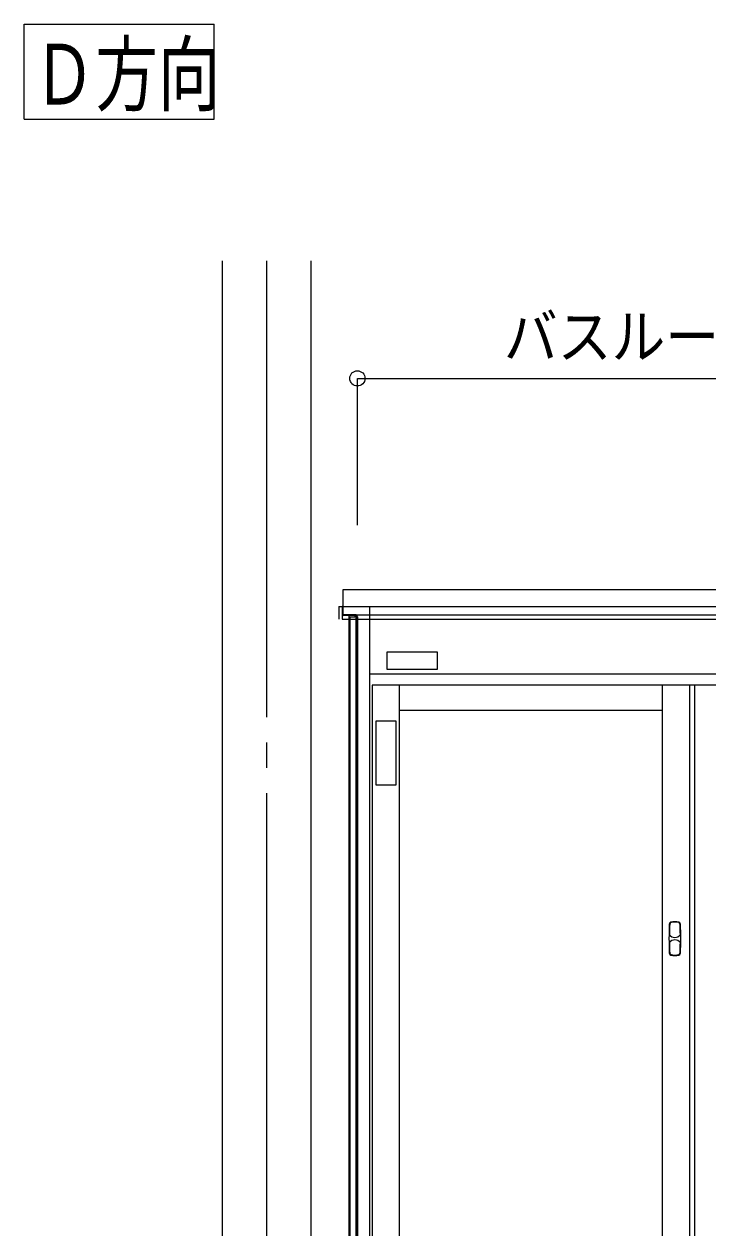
# Model space of a CAD drawing. Units: millimetres on the paper. Extents: x -305 to 305, y -152 to 152.
# Drawn here: x -139.74 to -112.76, y -49.2 to -1.71 of the extents above; entities that cross this region are included whole.
import ezdxf
from ezdxf.enums import TextEntityAlignment as Align

# ---------------------------------------------------------------- set-up
doc = ezdxf.new("R2010")
doc.units = ezdxf.units.MM
doc.linetypes.add('LONG_CHAIN', pattern=[21, 18, -1, 1, -1])
doc.layers.add('0-0_0', color=7, linetype='Continuous', lineweight=9)
doc.layers.add('0-1_VIEW0001', color=7, linetype='Continuous', lineweight=9)
doc.styles.add('ＭＳ ゴシック', font='')
doc.styles.get('ＭＳ ゴシック').set_extended_font_data('MS Gothic')

# ---------------------------------------------------------------- blocks, each defined once
blk = doc.blocks.new('_ORIGIN')
at = {"layer": '0-0_0'}
blk.add_line((0, 0), (-1, 0), dxfattribs=at)
blk.add_circle((0, 0), 0.5, dxfattribs=at)

msp = doc.modelspace()

# ---------------------------------------------------------------- linework, layer by layer
at = {"layer": '0-0_0'}
for p, q in [((-126.591, -21.48), (-126.591, -15.687)), ((-125.991, -15.687), (-88.858, -15.687))]:
    msp.add_line(p, q, dxfattribs=at)
at = {"layer": '0-1_VIEW0001'}
for p, q in [((-139.743, -5.461), (-139.743, -1.711)), ((-139.743, -1.711), (-132.243, -1.711)), ((-132.243, -5.461), (-132.243, -1.711)), ((-139.743, -5.461), (-132.243, -5.461)), ((-131.925, -11.053), (-131.925, -96.553)), ((-128.425, -11.053), (-128.425, -96.553)), ((-127.158, -24.687), (-127.158, -24.02)), ((-127.158, -24.02), (-87.691, -24.02)), ((-127.325, -24.687), (-87.525, -24.687)), ((-127.325, -24.687), (-127.325, -25.187)), ((-127.191, -24.687), (-127.191, -24.977)), ((-127.168, -24.687), (-127.191, -24.687)), ((-127.191, -24.687), (-127.191, -25.187)), ((-127.168, -24.687), (-127.168, -24.977)), ((-127.168, -24.687), (-87.681, -24.687)), ((-126.108, -24.687), (-126.108, -91.853)), ((-126.108, -24.687), (-100.675, -24.687)), ((-126.658, -25.02), (-127.125, -25.02)), ((-126.607, -25.044), (-127.125, -25.044)), ((-126.931, -25.044), (-126.931, -83.881)), ((-126.891, -25.103), (-126.891, -83.881)), ((-126.691, -25.103), (-126.891, -25.103)), ((-126.691, -25.044), (-126.691, -25.103)), ((-126.658, -25.015), (-126.658, -91.853)), ((-126.658, -25.02), (-100.125, -25.02)), ((-126.615, -25.087), (-126.615, -90.553)), ((-126.591, -25.087), (-126.591, -90.62)), ((-127.191, -25.187), (-87.658, -25.187)), ((-125.425, -26.49), (-125.425, -27.156)), ((-123.425, -26.49), (-125.425, -26.49)), ((-123.425, -27.156), (-123.425, -26.49)), ((-100.675, -27.353), (-126.108, -27.353)), ((-125.425, -27.156), (-123.425, -27.156)), ((-100.775, -27.787), (-126.008, -27.787)), ((-126.008, -27.787), (-126.008, -90.853)), ((-124.941, -27.787), (-124.941, -90.853)), ((-114.558, -27.787), (-114.558, -90.853)), ((-113.491, -27.787), (-113.491, -90.853)), ((-113.291, -27.787), (-113.291, -90.853)), ((-114.558, -28.787), (-124.941, -28.787)), ((-125.858, -29.214), (-125.858, -31.714)), ((-125.858, -31.714), (-125.065, -31.714))]:
    msp.add_line(p, q, dxfattribs=at)
at = {"layer": '0-1_VIEW0001', "linetype": 'LONG_CHAIN'}
msp.add_line((-130.175, -11.053), (-130.175, -106.887), dxfattribs=at)
at = {"layer": '0-1_VIEW0001'}
msp.add_lwpolyline([(-125.065, -31.714), (-125.065, -29.214), (-125.858, -29.214)], dxfattribs=at)
for centre, radius, start, end in [((-127.125, -24.977), 0.0667, 180, 270), ((-127.125, -24.977), 0.0433, 180, 270), ((-126.658, -25.087), 0.0667, 360, 90), ((-126.658, -25.087), 0.0433, 360, 90), ((-102.253, -37.787), 12.042, 177.2748, 182.7252), ((-114.198, -37.218), 0.0833, 102.3583, 177.2748), ((-102.253, -37.787), 12.024, 177.2748, 179.2805), ((-114.198, -37.218), 0.0653, 102.3583, 177.2748), ((-114.061, -37.841), 0.721, 77.6417, 102.3583), ((-114.061, -37.841), 0.703, 77.6417, 102.3583), ((-113.925, -37.218), 0.0653, 2.7252, 77.6417), ((-113.925, -37.218), 0.0833, 2.7252, 77.6417), ((-125.87, -37.787), 12.024, 0.7194, 2.7252), ((-125.87, -37.787), 12.042, 357.2749, 2.7252), ((-114.061, -37.464), 0.275, 218.5793, 321.0262), ((-102.253, -37.787), 12.024, 180.7194, 182.7252), ((-114.061, -38.112), 0.275, 38.7559, 141.1827), ((-125.87, -37.787), 12.024, 357.2749, 359.2698), ((-114.198, -38.355), 0.0833, 182.7252, 257.6417), ((-114.198, -38.355), 0.0653, 182.7252, 257.6417), ((-114.061, -37.732), 0.721, 257.6417, 282.3583), ((-114.061, -37.732), 0.703, 257.6417, 282.3583), ((-113.925, -38.355), 0.0653, 282.3583, 357.2749), ((-113.925, -38.355), 0.0833, 282.3583, 357.2749)]:
    msp.add_arc(centre, radius, start, end, dxfattribs=at)

# ---------------------------------------------------------------- block references
at = {"layer": '0-0_0', "xscale": 0.6, "yscale": 0.6, "rotation": 180}
msp.add_blockref('_ORIGIN', (-126.591, -15.687), dxfattribs=at)

# ---------------------------------------------------------------- texts
at = {"layer": '0-0_0', "style": 'ＭＳ ゴシック', "width": 0.9}
msp.add_text('バスルーム内寸\u3000１１５０', height=1.73, dxfattribs=at).set_placement((-120.811, -15.417), align=Align.BOTTOM_LEFT)
at = {"layer": '0-1_VIEW0001', "style": 'ＭＳ ゴシック', "width": 0.75}
msp.add_text('Ｄ方向', height=2.405, dxfattribs=at).set_placement((-139.387, -5.61), align=Align.BOTTOM_LEFT)

doc.saveas('drawing.dxf')
